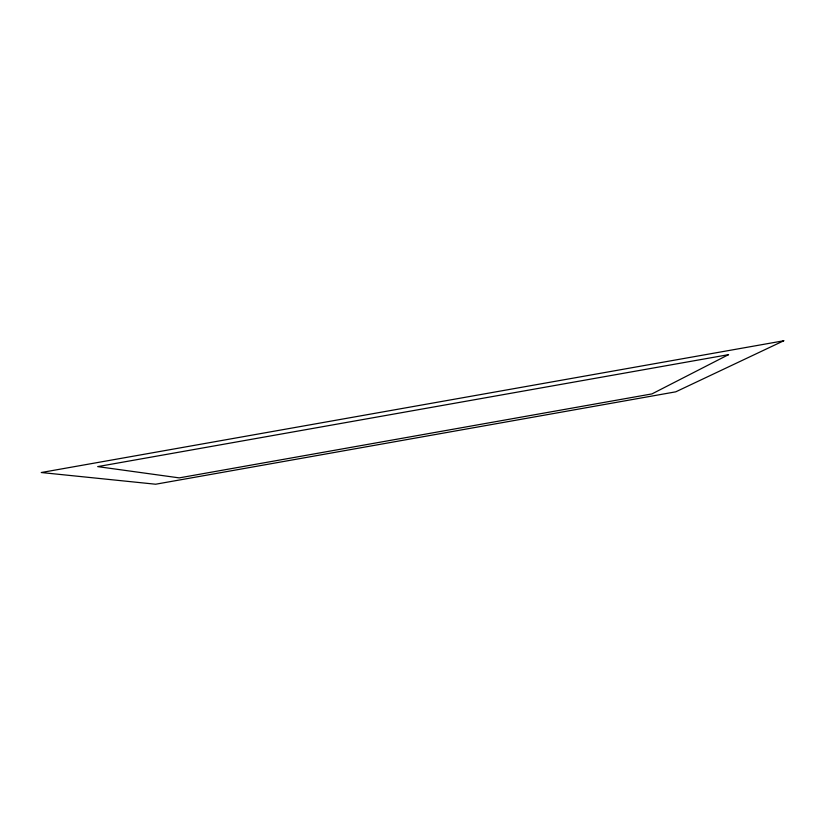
<?xml version="1.0" encoding="UTF-8"?>
<svg xmlns="http://www.w3.org/2000/svg" width="825" height="825" viewBox="0 0 825 825"><rect width="100%" height="100%" fill="white"/><g stroke="black" fill="none" stroke-linecap="round" stroke-linejoin="round"><path stroke-width="1.24" d="M728.527 354.657L651.956 393.907L179.242 477.881L97.67 466.61L728.527 354.657M783.75 340.777L675.768 391.823L155.657 484.223L41.25 472.529L783.75 340.777"/></g></svg>
